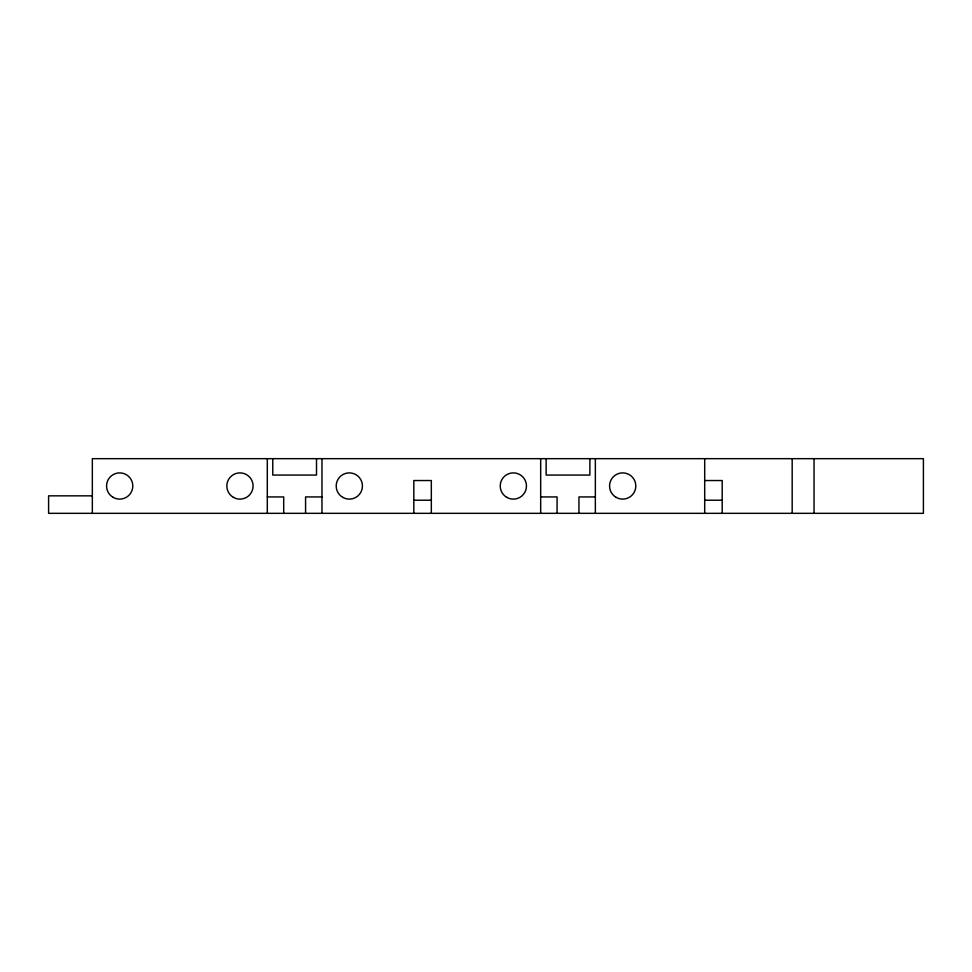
<?xml version="1.0" encoding="UTF-8"?>
<svg xmlns="http://www.w3.org/2000/svg" width="972" height="972" viewBox="0 0 972 972"><rect width="100%" height="100%" fill="white"/><g stroke="black" fill="none" stroke-linecap="round" stroke-linejoin="round"><path stroke-width="1.46" d="M704.7 480.533L722.196 480.533L722.196 513.337M92.34 495.842L48.6 495.842L48.6 513.337L923.4 513.337L923.4 458.663L92.34 458.663L92.34 513.337M267.3 496.935L283.703 496.935L283.703 513.337M321.975 496.935L305.573 496.935L305.573 513.337M540.675 496.935L557.077 496.935L557.077 513.337M595.35 496.935L578.947 496.935L578.947 513.337M413.829 500.216L431.325 500.216M704.7 500.216L722.196 500.216M814.05 458.663L814.05 513.337M792.18 458.663L792.18 513.337M704.7 458.663L704.7 513.337M595.35 458.663L595.35 513.337M589.883 458.663L589.883 475.065L546.143 475.065L546.143 458.663M540.675 458.663L540.675 513.337M431.325 513.337L431.325 480.533L413.829 480.533L413.829 513.337M321.975 458.663L321.975 513.337M316.507 458.663L316.507 475.065L272.768 475.065L272.768 458.663M267.3 458.663L267.3 513.337M233.401 497.36A13.122 13.122 0 0 0 253.085 486A13.122 13.122 0 0 0 233.401 474.64A13.122 13.122 0 0 0 233.401 497.36M342.752 497.36A13.122 13.122 0 0 0 362.435 486A13.122 13.122 0 0 0 342.752 474.64A13.122 13.122 0 0 0 342.752 497.36M113.117 497.36A13.122 13.122 0 0 0 132.799 486A13.122 13.122 0 0 0 113.117 474.64A13.122 13.122 0 0 0 113.117 497.36M506.777 497.36A13.122 13.122 0 0 0 526.46 486A13.122 13.122 0 0 0 506.777 474.64A13.122 13.122 0 0 0 506.777 497.36M616.127 497.36A13.122 13.122 0 0 0 635.809 486A13.122 13.122 0 0 0 616.127 474.64A13.122 13.122 0 0 0 616.127 497.36"/></g></svg>
